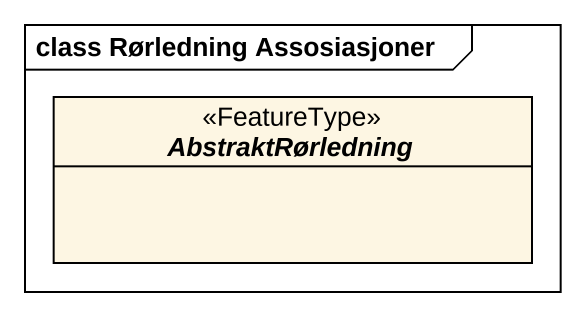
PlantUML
@startuml
mainframe class Rørledning Assosiasjoner
hide circle
hide empty members
abstract class AbstraktRørledning <<FeatureType>>
@enduml
